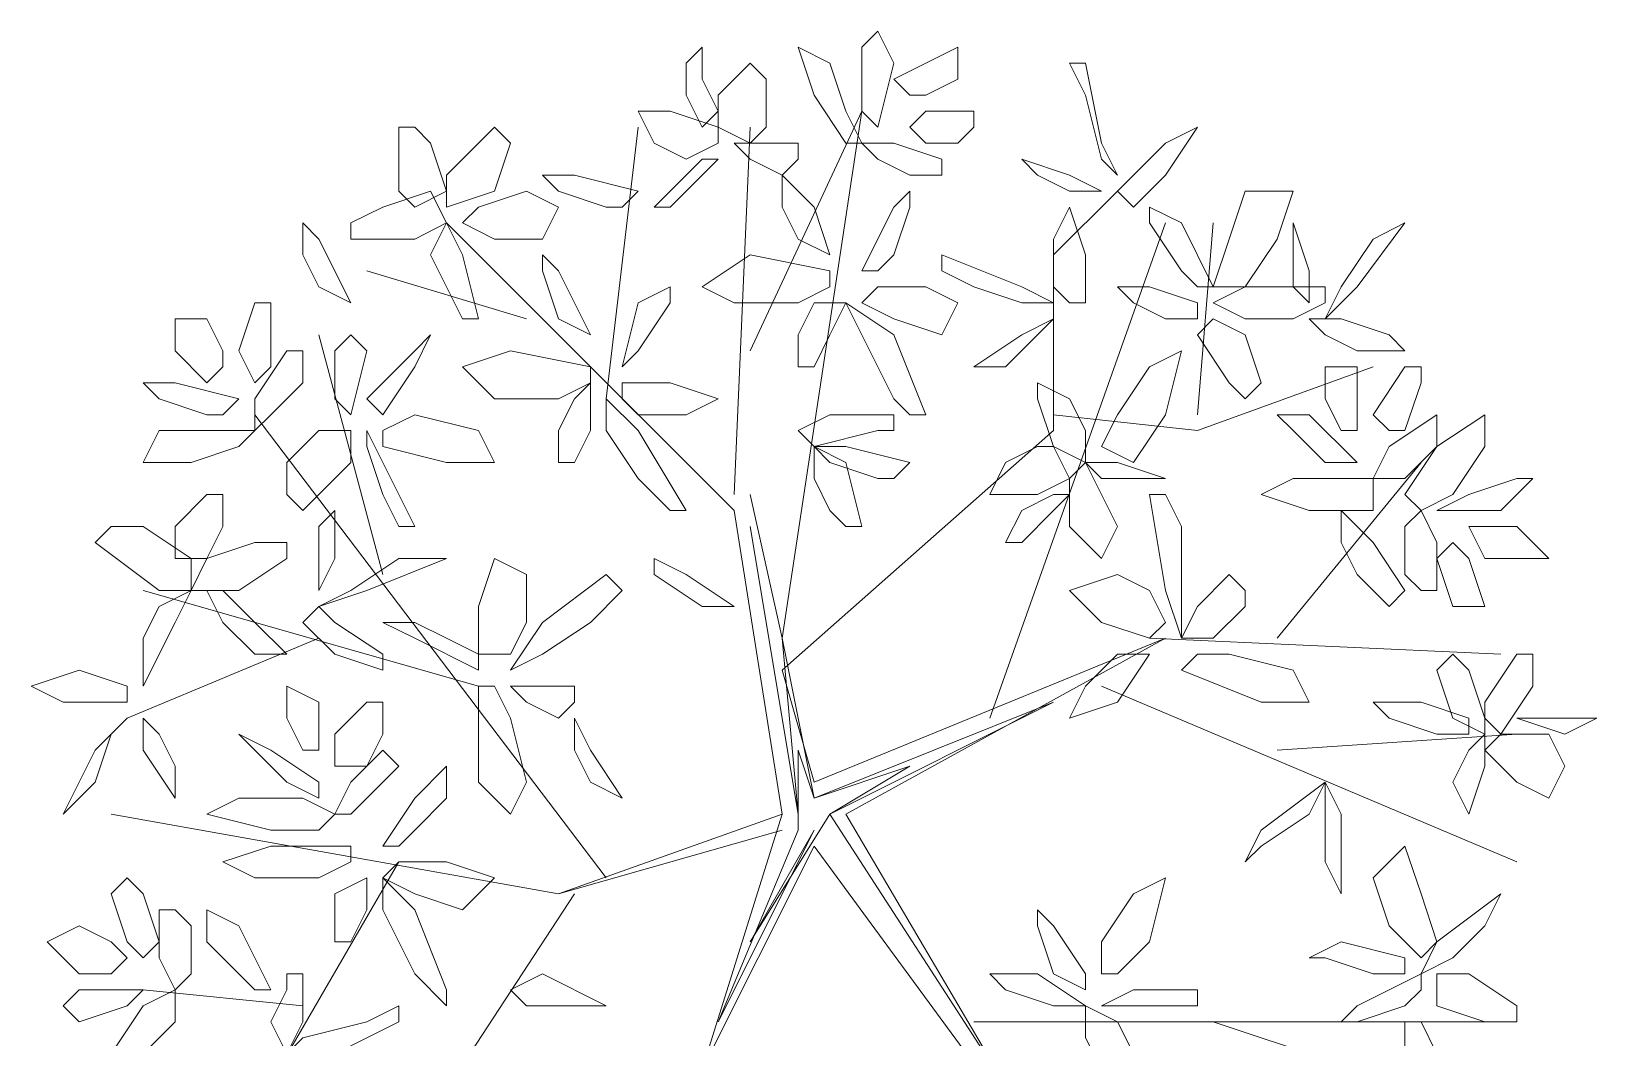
# Model space of a CAD drawing. Header units: millimetres. Extents: x 2364 to 2508, y 1551 to 1771.
# Drawn here: x 2394.2 to 2396.967, y 1637.221 to 1639 of the extents above; entities that cross this region are included whole.
import ezdxf

# ---------------------------------------------------------------- set-up
doc = ezdxf.new("R2010")
doc.units = ezdxf.units.MM
doc.layers.add('PDF_0', color=7, linetype='Continuous')

msp = doc.modelspace()

# ---------------------------------------------------------------- linework, layer by layer
at = {"layer": 'PDF_0', "lineweight": 9}
for points in [[(2395.6683, 1638.8874), (2395.6683, 1638.9721), (2395.6965, 1639.0004), (2395.7248, 1638.9439), (2395.6965, 1638.8309), (2395.6683, 1638.8592)], [(2395.3859, 1638.8309), (2395.4141, 1638.8592), (2395.3859, 1638.9156), (2395.3859, 1638.9721), (2395.3576, 1638.9439), (2395.3576, 1638.8874)], [(2395.6683, 1638.8027), (2395.64, 1638.8027), (2395.5836, 1638.8874), (2395.5553, 1638.9721), (2395.6118, 1638.9439), (2395.64, 1638.8592)], [(2395.753, 1638.8874), (2395.7248, 1638.9156), (2395.7812, 1638.9439), (2395.8377, 1638.9721), (2395.8377, 1638.9156), (2395.7812, 1638.8874)], [(2395.4706, 1638.8027), (2395.4141, 1638.8309), (2395.4141, 1638.8874), (2395.4706, 1638.9439), (2395.4988, 1638.9156), (2395.4988, 1638.8309)], [(2396.0636, 1638.8874), (2396.0919, 1638.7744), (2396.1201, 1638.7462), (2396.0919, 1638.8027), (2396.0636, 1638.9439), (2396.0354, 1638.9439)], [(2395.3576, 1638.7744), (2395.3012, 1638.8027), (2395.2729, 1638.8592), (2395.3294, 1638.8592), (2395.4141, 1638.8309), (2395.4141, 1638.8027)], [(2395.8377, 1638.8027), (2395.7812, 1638.8027), (2395.753, 1638.8309), (2395.7812, 1638.8592), (2395.866, 1638.8592), (2395.866, 1638.8309)], [(2394.9058, 1638.8027), (2394.934, 1638.718), (2394.8776, 1638.6897), (2394.8493, 1638.718), (2394.8493, 1638.8309), (2394.8776, 1638.8309)], [(2395.0188, 1638.8309), (2395.047, 1638.8027), (2395.0188, 1638.718), (2394.934, 1638.6897), (2394.934, 1638.7462), (2394.9905, 1638.8027)], [(2396.1201, 1638.718), (2396.1483, 1638.6897), (2396.2048, 1638.7462), (2396.2613, 1638.8309), (2396.2048, 1638.8027), (2396.1483, 1638.7462)], [(2395.5271, 1638.7462), (2395.4706, 1638.7744), (2395.4424, 1638.8027), (2395.4706, 1638.8027), (2395.5553, 1638.8027), (2395.5553, 1638.7744)], [(2395.753, 1638.7462), (2395.6965, 1638.7744), (2395.6683, 1638.8027), (2395.7248, 1638.8027), (2395.8095, 1638.7744), (2395.8095, 1638.7462)], [(2395.3294, 1638.718), (2395.3859, 1638.7744), (2395.4141, 1638.7744), (2395.3859, 1638.7462), (2395.3294, 1638.6897), (2395.3012, 1638.6897)], [(2395.9789, 1638.7462), (2395.9507, 1638.7744), (2396.0354, 1638.7462), (2396.0919, 1638.718), (2396.0354, 1638.718)], [(2395.2164, 1638.6897), (2395.1317, 1638.718), (2395.1035, 1638.7462), (2395.16, 1638.7462), (2395.2729, 1638.718), (2395.2447, 1638.6897)], [(2395.5553, 1638.6332), (2395.6118, 1638.605), (2395.5836, 1638.6897), (2395.5271, 1638.7462), (2395.5271, 1638.6897)], [(2394.8211, 1638.6897), (2394.9058, 1638.718), (2394.934, 1638.6615), (2394.8776, 1638.6332), (2394.7646, 1638.6332), (2394.7646, 1638.6615)], [(2394.9623, 1638.6615), (2394.9905, 1638.6897), (2395.0752, 1638.718), (2395.1317, 1638.6897), (2395.1035, 1638.6332), (2395.0188, 1638.6332)], [(2395.7248, 1638.605), (2395.753, 1638.6897), (2395.753, 1638.718), (2395.7248, 1638.6897), (2395.6683, 1638.5768), (2395.6965, 1638.5768)], [(2396.2895, 1638.5485), (2396.346, 1638.5485), (2396.4025, 1638.6332), (2396.4307, 1638.718), (2396.346, 1638.718), (2396.3178, 1638.6332)], [(2396.0354, 1638.5203), (2396.0636, 1638.5203), (2396.0636, 1638.605), (2396.0354, 1638.6897), (2396.0072, 1638.6332), (2396.0072, 1638.5485)], [(2396.2331, 1638.5768), (2396.1766, 1638.6615), (2396.1766, 1638.6897), (2396.2331, 1638.6615), (2396.2895, 1638.5485), (2396.2613, 1638.5485)], [(2394.7081, 1638.5485), (2394.7646, 1638.5203), (2394.7081, 1638.6332), (2394.6799, 1638.6615), (2394.6799, 1638.605)], [(2394.934, 1638.5485), (2394.9058, 1638.605), (2394.934, 1638.6615), (2394.9623, 1638.605), (2394.9905, 1638.4921), (2394.9623, 1638.4921)], [(2396.4307, 1638.605), (2396.4307, 1638.6615), (2396.459, 1638.5768), (2396.459, 1638.5203), (2396.4307, 1638.5485)], [(2396.5719, 1638.6332), (2396.6284, 1638.6615), (2396.5437, 1638.5485), (2396.4872, 1638.4921), (2396.5155, 1638.5485)], [(2395.1317, 1638.4921), (2395.1882, 1638.4638), (2395.1317, 1638.5768), (2395.1035, 1638.605), (2395.1035, 1638.5768)], [(2395.5553, 1638.5203), (2395.4424, 1638.5203), (2395.3859, 1638.5485), (2395.4706, 1638.605), (2395.6118, 1638.5768), (2395.6118, 1638.5485)], [(2395.866, 1638.5485), (2395.9507, 1638.5203), (2396.0072, 1638.5203), (2395.9507, 1638.5485), (2395.8095, 1638.605), (2395.8095, 1638.5768)], [(2395.2729, 1638.4356), (2395.2447, 1638.4073), (2395.2729, 1638.5203), (2395.3294, 1638.5485), (2395.3294, 1638.5203)], [(2395.6683, 1638.5203), (2395.6965, 1638.5485), (2395.7812, 1638.5485), (2395.8377, 1638.5203), (2395.8095, 1638.4638), (2395.7248, 1638.4921)], [(2396.2048, 1638.4921), (2396.1483, 1638.5203), (2396.1201, 1638.5485), (2396.1766, 1638.5485), (2396.2613, 1638.5203), (2396.2613, 1638.4921)], [(2396.4307, 1638.4921), (2396.346, 1638.4921), (2396.2895, 1638.5203), (2396.346, 1638.5485), (2396.4872, 1638.5485), (2396.4872, 1638.5203)], [(2394.6234, 1638.4638), (2394.6234, 1638.4073), (2394.5952, 1638.3791), (2394.5669, 1638.4356), (2394.5952, 1638.5203), (2394.6234, 1638.5203)], [(2395.5553, 1638.4073), (2395.5836, 1638.4073), (2395.6118, 1638.4638), (2395.64, 1638.5203), (2395.5836, 1638.5203), (2395.5553, 1638.4638)], [(2395.7248, 1638.3509), (2395.6683, 1638.4638), (2395.64, 1638.5203), (2395.7248, 1638.4638), (2395.7812, 1638.3226), (2395.753, 1638.3226)], [(2394.5387, 1638.4073), (2394.5104, 1638.3791), (2394.454, 1638.4356), (2394.454, 1638.4921), (2394.5104, 1638.4921), (2394.5387, 1638.4356)], [(2395.9224, 1638.4073), (2395.9789, 1638.4638), (2396.0072, 1638.4921), (2395.9507, 1638.4638), (2395.866, 1638.4073), (2395.8942, 1638.4073)], [(2396.3178, 1638.3791), (2396.2613, 1638.4638), (2396.2895, 1638.4921), (2396.346, 1638.4638), (2396.3743, 1638.3791), (2396.346, 1638.3509)], [(2396.459, 1638.4921), (2396.4872, 1638.4638), (2396.5437, 1638.4356), (2396.6284, 1638.4356), (2396.6002, 1638.4638), (2396.5155, 1638.4921)], [(2394.7364, 1638.3509), (2394.7646, 1638.3226), (2394.7928, 1638.4356), (2394.7646, 1638.4638), (2394.7364, 1638.4356)], [(2394.8211, 1638.3791), (2394.8776, 1638.4356), (2394.9058, 1638.4638), (2394.8776, 1638.4073), (2394.8211, 1638.3226), (2394.7928, 1638.3509)], [(2394.6799, 1638.3791), (2394.6234, 1638.3226), (2394.5952, 1638.2944), (2394.5952, 1638.3509), (2394.6516, 1638.4356), (2394.6799, 1638.4356)], [(2395.1317, 1638.3509), (2395.0188, 1638.3509), (2394.9623, 1638.4073), (2395.047, 1638.4356), (2395.1882, 1638.4073), (2395.1882, 1638.3791)], [(2396.0919, 1638.2661), (2396.1483, 1638.2379), (2396.2048, 1638.3226), (2396.2331, 1638.4356), (2396.1766, 1638.4073), (2396.1201, 1638.3226)], [(2396.5437, 1638.2944), (2396.5155, 1638.2944), (2396.4872, 1638.3509), (2396.4872, 1638.4073), (2396.5437, 1638.4073), (2396.5437, 1638.3509)], [(2396.6567, 1638.3791), (2396.6284, 1638.2944), (2396.6002, 1638.2944), (2396.5719, 1638.3226), (2396.6284, 1638.4073), (2396.6567, 1638.4073)], [(2394.5104, 1638.3226), (2394.4257, 1638.3509), (2394.3975, 1638.3791), (2394.454, 1638.3791), (2394.5669, 1638.3509), (2394.5387, 1638.3226)], [(2395.1317, 1638.2379), (2395.16, 1638.2379), (2395.1882, 1638.2944), (2395.1882, 1638.3791), (2395.16, 1638.3509), (2395.1317, 1638.2944)], [(2395.2447, 1638.3509), (2395.2447, 1638.3791), (2395.3294, 1638.3791), (2395.4141, 1638.3509), (2395.3576, 1638.3226), (2395.2729, 1638.3226)], [(2396.0354, 1638.3509), (2396.0636, 1638.2944), (2396.0636, 1638.2379), (2396.0072, 1638.2661), (2395.9789, 1638.3509), (2395.9789, 1638.3791)], [(2395.2729, 1638.2097), (2395.2164, 1638.2944), (2395.2164, 1638.3509), (2395.2729, 1638.2944), (2395.3576, 1638.1532), (2395.3294, 1638.1532)], [(2394.8211, 1638.2944), (2394.8211, 1638.2661), (2394.934, 1638.2379), (2395.0188, 1638.2379), (2394.9905, 1638.2944), (2394.8776, 1638.3226)], [(2395.6965, 1638.2944), (2395.5836, 1638.2661), (2395.5553, 1638.2944), (2395.6118, 1638.3226), (2395.7248, 1638.3226), (2395.7248, 1638.2944)], [(2396.4872, 1638.2379), (2396.5437, 1638.2379), (2396.459, 1638.3226), (2396.4025, 1638.3226), (2396.4307, 1638.2944)], [(2396.6849, 1638.2661), (2396.6849, 1638.3226), (2396.6002, 1638.2661), (2396.5719, 1638.2097), (2396.6284, 1638.2097)], [(2396.6567, 1638.1532), (2396.6284, 1638.1814), (2396.6849, 1638.2661), (2396.7696, 1638.3226), (2396.7696, 1638.2661), (2396.7131, 1638.1814)], [(2394.5952, 1638.2944), (2394.5669, 1638.2661), (2394.4822, 1638.2379), (2394.3975, 1638.2379), (2394.4257, 1638.2944), (2394.5387, 1638.2944)], [(2394.6516, 1638.2379), (2394.7081, 1638.2944), (2394.7646, 1638.2944), (2394.7646, 1638.2379), (2394.6799, 1638.1532), (2394.6516, 1638.1814)], [(2394.8211, 1638.1814), (2394.7928, 1638.2661), (2394.7928, 1638.2944), (2394.8211, 1638.2379), (2394.8776, 1638.1249), (2394.8493, 1638.1249)], [(2395.6965, 1638.2097), (2395.6118, 1638.2379), (2395.5836, 1638.2661), (2395.64, 1638.2661), (2395.753, 1638.2379), (2395.7248, 1638.2097)], [(2395.6118, 1638.1532), (2395.5836, 1638.2097), (2395.5836, 1638.2661), (2395.64, 1638.2379), (2395.6683, 1638.1249), (2395.64, 1638.1249)], [(2396.0072, 1638.2661), (2396.0354, 1638.2097), (2395.9789, 1638.1814), (2395.8942, 1638.1814), (2395.9224, 1638.2379), (2395.9789, 1638.2661)], [(2396.0919, 1638.1814), (2396.1201, 1638.1249), (2396.0919, 1638.0685), (2396.0354, 1638.1249), (2396.0354, 1638.2097), (2396.0636, 1638.2379)], [(2396.1483, 1638.2097), (2396.2048, 1638.2097), (2396.1201, 1638.2379), (2396.0636, 1638.2379), (2396.0919, 1638.2097)], [(2396.5719, 1638.2097), (2396.5719, 1638.1532), (2396.459, 1638.1532), (2396.3743, 1638.1814), (2396.4307, 1638.2097), (2396.5155, 1638.2097)], [(2396.7414, 1638.1814), (2396.8261, 1638.2097), (2396.8543, 1638.2097), (2396.7979, 1638.1532), (2396.7131, 1638.1532), (2396.6849, 1638.1532)], [(2394.5387, 1638.1249), (2394.5104, 1638.0685), (2394.454, 1638.0685), (2394.454, 1638.1249), (2394.5104, 1638.1814), (2394.5387, 1638.1814)], [(2396.0354, 1638.1814), (2396.0072, 1638.1814), (2395.9507, 1638.1532), (2395.9224, 1638.0967), (2395.9507, 1638.0967), (2396.0072, 1638.1532)], [(2396.2331, 1638.1249), (2396.2331, 1637.9837), (2396.2331, 1637.9273), (2396.2048, 1638.012), (2396.1766, 1638.1814), (2396.2048, 1638.1814)], [(2394.7081, 1638.1249), (2394.7364, 1638.1532), (2394.7364, 1638.0685), (2394.7081, 1638.012), (2394.7081, 1638.0402)], [(2396.5437, 1638.0402), (2396.5155, 1638.0967), (2396.5155, 1638.1532), (2396.5719, 1638.0967), (2396.6284, 1638.012), (2396.6002, 1637.9837)], [(2396.6284, 1638.0402), (2396.6284, 1638.1249), (2396.6567, 1638.1532), (2396.6849, 1638.0967), (2396.6849, 1638.012), (2396.6567, 1638.012)], [(2394.3975, 1638.1249), (2394.4822, 1638.0685), (2394.4822, 1638.012), (2394.4257, 1638.012), (2394.3128, 1638.0967), (2394.341, 1638.1249)], [(2396.7414, 1638.1249), (2396.7696, 1638.1249), (2396.8261, 1638.1249), (2396.8826, 1638.0685), (2396.8261, 1638.0685), (2396.7696, 1638.0685)], [(2394.6516, 1638.0967), (2394.6516, 1638.0685), (2394.5669, 1638.012), (2394.4822, 1638.012), (2394.5104, 1638.0685), (2394.5952, 1638.0967)], [(2396.7131, 1637.9837), (2396.7696, 1637.9837), (2396.7414, 1638.0685), (2396.7131, 1638.0967), (2396.6849, 1638.0685)], [(2394.8493, 1638.0685), (2394.7646, 1638.012), (2394.7081, 1637.9837), (2394.7928, 1638.012), (2394.934, 1638.0685), (2394.9058, 1638.0685)], [(2395.047, 1637.899), (2394.9905, 1637.899), (2394.9905, 1637.9837), (2395.0188, 1638.0685), (2395.0752, 1638.0402), (2395.0752, 1637.9555)], [(2395.3859, 1637.9837), (2395.3012, 1638.0402), (2395.3012, 1638.0685), (2395.3576, 1638.0402), (2395.4424, 1637.9837), (2395.4141, 1637.9837)], [(2395.1882, 1637.9555), (2395.1035, 1637.899), (2395.047, 1637.8708), (2395.1035, 1637.9555), (2395.2164, 1638.0402), (2395.2447, 1638.012)], [(2396.2048, 1637.9555), (2396.1766, 1637.9273), (2396.0919, 1637.9555), (2396.0354, 1638.012), (2396.1201, 1638.0402), (2396.1766, 1638.012)], [(2396.346, 1638.012), (2396.3178, 1638.0402), (2396.2613, 1637.9837), (2396.2331, 1637.9273), (2396.2895, 1637.9273), (2396.346, 1637.9837)], [(2394.3975, 1637.9273), (2394.4257, 1637.9837), (2394.4822, 1638.012), (2394.454, 1637.9555), (2394.3975, 1637.8425), (2394.3975, 1637.8708)], [(2394.5104, 1638.012), (2394.5387, 1638.012), (2394.5952, 1637.9555), (2394.6516, 1637.899), (2394.5952, 1637.899), (2394.5387, 1637.9555)], [(2394.7081, 1637.9837), (2394.6799, 1637.9555), (2394.7364, 1637.899), (2394.8211, 1637.8708), (2394.8211, 1637.899), (2394.7364, 1637.9555)], [(2394.934, 1637.9273), (2394.8776, 1637.9555), (2394.8211, 1637.9555), (2394.8776, 1637.9273), (2394.9905, 1637.8708), (2394.9905, 1637.899)], [(2396.1201, 1637.899), (2396.1766, 1637.899), (2396.1201, 1637.8143), (2396.0354, 1637.7861), (2396.0636, 1637.8425)], [(2396.3178, 1637.899), (2396.4307, 1637.8708), (2396.459, 1637.8143), (2396.3743, 1637.8143), (2396.2331, 1637.8708), (2396.2613, 1637.899)], [(2396.7414, 1637.8708), (2396.7696, 1637.7861), (2396.7696, 1637.7578), (2396.7131, 1637.7861), (2396.6849, 1637.8708), (2396.7131, 1637.899)], [(2396.7696, 1637.8143), (2396.8261, 1637.899), (2396.8543, 1637.899), (2396.8543, 1637.8425), (2396.7979, 1637.7578), (2396.7696, 1637.7861)], [(2394.3693, 1637.8143), (2394.3693, 1637.8425), (2394.2845, 1637.8708), (2394.1998, 1637.8425), (2394.2563, 1637.8143), (2394.3128, 1637.8143)], [(2394.7081, 1637.7296), (2394.6799, 1637.7296), (2394.6516, 1637.7861), (2394.6516, 1637.8425), (2394.7081, 1637.8143), (2394.7081, 1637.7578)], [(2395.047, 1637.7861), (2395.0752, 1637.6731), (2395.047, 1637.6166), (2394.9905, 1637.6731), (2394.9905, 1637.8425), (2395.0188, 1637.8425)], [(2395.16, 1637.8143), (2395.16, 1637.8425), (2395.1035, 1637.8425), (2395.047, 1637.8425), (2395.0752, 1637.8143), (2395.1317, 1637.7861)], [(2394.8211, 1637.7578), (2394.7928, 1637.7013), (2394.7364, 1637.7013), (2394.7364, 1637.7578), (2394.7928, 1637.8143), (2394.8211, 1637.8143)], [(2396.6849, 1637.7578), (2396.6002, 1637.7861), (2396.5719, 1637.8143), (2396.6567, 1637.8143), (2396.7414, 1637.7861), (2396.7414, 1637.7578)], [(2394.3128, 1637.6731), (2394.2563, 1637.6166), (2394.3128, 1637.7296), (2394.3693, 1637.7861), (2394.341, 1637.7578)], [(2394.454, 1637.7013), (2394.454, 1637.6449), (2394.3975, 1637.7296), (2394.3975, 1637.7861), (2394.4257, 1637.7578)], [(2395.1882, 1637.6731), (2395.2447, 1637.6449), (2395.1882, 1637.7296), (2395.16, 1637.7861), (2395.16, 1637.7296)], [(2396.8261, 1637.7861), (2396.9108, 1637.7578), (2396.9673, 1637.7861), (2396.9391, 1637.7861), (2396.8543, 1637.7861)], [(2394.6516, 1637.6731), (2394.5952, 1637.7296), (2394.5669, 1637.7578), (2394.6234, 1637.7296), (2394.7081, 1637.6731), (2394.7081, 1637.6449)], [(2396.7131, 1637.6731), (2396.7414, 1637.6166), (2396.7696, 1637.7013), (2396.7696, 1637.7578), (2396.7414, 1637.7296)], [(2396.7696, 1637.7296), (2396.7979, 1637.7578), (2396.8826, 1637.7578), (2396.9108, 1637.7013), (2396.8826, 1637.6449), (2396.8261, 1637.6731)], [(2394.8211, 1637.6731), (2394.7646, 1637.6166), (2394.7364, 1637.6166), (2394.7646, 1637.6731), (2394.8211, 1637.7296), (2394.8493, 1637.7013)], [(2394.8776, 1637.5884), (2394.934, 1637.6449), (2394.934, 1637.7013), (2394.8776, 1637.6449), (2394.8211, 1637.5601), (2394.8493, 1637.5601)], [(2396.459, 1637.6166), (2396.4872, 1637.6731), (2396.3743, 1637.5884), (2396.346, 1637.5319), (2396.3743, 1637.5601)], [(2396.5155, 1637.6166), (2396.5155, 1637.5037), (2396.5155, 1637.4754), (2396.4872, 1637.5319), (2396.4872, 1637.6449), (2396.4872, 1637.6731)], [(2394.7364, 1637.6166), (2394.7081, 1637.5884), (2394.6234, 1637.5884), (2394.5104, 1637.6166), (2394.5669, 1637.6449), (2394.6799, 1637.6449)], [(2394.7081, 1637.5037), (2394.5952, 1637.5037), (2394.5387, 1637.5319), (2394.6234, 1637.5601), (2394.7646, 1637.5601), (2394.7646, 1637.5319)], [(2396.6567, 1637.3625), (2396.6849, 1637.3907), (2396.6567, 1637.4754), (2396.6284, 1637.5601), (2396.5719, 1637.5037), (2396.6002, 1637.4189)], [(2394.8211, 1637.5037), (2394.8493, 1637.5319), (2394.934, 1637.5319), (2395.0188, 1637.5037), (2394.9623, 1637.4472), (2394.8776, 1637.4754)], [(2394.3975, 1637.4754), (2394.4257, 1637.3907), (2394.3975, 1637.3625), (2394.3693, 1637.3907), (2394.341, 1637.4754), (2394.3693, 1637.5037)], [(2394.7364, 1637.3907), (2394.7646, 1637.3907), (2394.7928, 1637.4472), (2394.7928, 1637.5037), (2394.7364, 1637.4754), (2394.7364, 1637.4189)], [(2394.8776, 1637.3342), (2394.8211, 1637.4472), (2394.8211, 1637.5037), (2394.8776, 1637.4472), (2394.934, 1637.306), (2394.934, 1637.2777)], [(2396.0919, 1637.3342), (2396.1201, 1637.3342), (2396.1766, 1637.3907), (2396.2048, 1637.5037), (2396.1483, 1637.4754), (2396.0919, 1637.3907)], [(2396.7696, 1637.4189), (2396.7979, 1637.4754), (2396.6849, 1637.3907), (2396.6567, 1637.3342), (2396.7131, 1637.3625)], [(2394.4822, 1637.4189), (2394.4822, 1637.3342), (2394.454, 1637.306), (2394.4257, 1637.3625), (2394.4257, 1637.4472), (2394.454, 1637.4472)], [(2394.5669, 1637.3342), (2394.5104, 1637.3907), (2394.5104, 1637.4472), (2394.5669, 1637.4189), (2394.6234, 1637.306), (2394.5952, 1637.306)], [(2396.0072, 1637.3342), (2395.9789, 1637.4189), (2395.9789, 1637.4472), (2396.0072, 1637.4189), (2396.0636, 1637.3342), (2396.0636, 1637.306)], [(2394.3693, 1637.3625), (2394.341, 1637.3342), (2394.2845, 1637.3342), (2394.2281, 1637.3907), (2394.2845, 1637.4189), (2394.341, 1637.3907)], [(2396.5719, 1637.3342), (2396.4872, 1637.3625), (2396.459, 1637.3625), (2396.5155, 1637.3907), (2396.6284, 1637.3625), (2396.6284, 1637.3342)], [(2394.6516, 1637.306), (2394.6234, 1637.2495), (2394.6516, 1637.193), (2394.6799, 1637.2495), (2394.6799, 1637.3342), (2394.6516, 1637.3342)], [(2395.16, 1637.2777), (2395.0752, 1637.2777), (2395.047, 1637.306), (2395.1035, 1637.3342), (2395.2164, 1637.2777), (2395.1882, 1637.2777)], [(2396.0072, 1637.2777), (2396.0636, 1637.2777), (2395.9789, 1637.3342), (2395.8942, 1637.3342), (2395.9224, 1637.306)], [(2396.6284, 1637.2777), (2396.5437, 1637.2495), (2396.5155, 1637.2495), (2396.5437, 1637.2777), (2396.6567, 1637.3342), (2396.6567, 1637.306)], [(2396.7696, 1637.2495), (2396.6849, 1637.2777), (2396.6849, 1637.3342), (2396.7414, 1637.3342), (2396.8261, 1637.2777), (2396.8261, 1637.2495)], [(2394.3693, 1637.2777), (2394.3975, 1637.306), (2394.2845, 1637.306), (2394.2563, 1637.2777), (2394.2845, 1637.2495)], [(2394.454, 1637.306), (2394.454, 1637.2495), (2394.3975, 1637.193), (2394.3128, 1637.1365), (2394.341, 1637.193), (2394.3975, 1637.2777)], [(2396.2048, 1637.2777), (2396.1201, 1637.2777), (2396.0919, 1637.2777), (2396.1483, 1637.306), (2396.2613, 1637.306), (2396.2613, 1637.2777)], [(2394.7928, 1637.2495), (2394.6799, 1637.2213), (2394.6516, 1637.193), (2394.7364, 1637.193), (2394.8493, 1637.2495), (2394.8493, 1637.2777)], [(2396.0919, 1637.1648), (2396.0636, 1637.2213), (2396.0636, 1637.2777), (2396.1201, 1637.2495), (2396.1766, 1637.1365), (2396.1483, 1637.1365)], [(2396.6849, 1637.193), (2396.6849, 1637.1365), (2396.6567, 1637.1083), (2396.6284, 1637.1648), (2396.6284, 1637.2495), (2396.6567, 1637.2495)]]:
    msp.add_lwpolyline(points, close=True, dxfattribs=at)
for points in [[(2395.4706, 1638.4356), (2395.6683, 1638.8592), (2395.5271, 1637.9273), (2395.4706, 1638.1814)], [(2395.2164, 1638.3509), (2395.2729, 1638.8309)], [(2395.4424, 1638.1814), (2395.4706, 1638.8309)], [(2396.1201, 1638.718), (2396.0072, 1638.605), (2396.0072, 1638.2944), (2395.5271, 1637.8708), (2395.5836, 1637.6731), (2396.2048, 1637.9273), (2395.64, 1637.6166), (2395.9224, 1637.1365), (2396.1201, 1637.0801)], [(2396.5155, 1636.7694), (2396.2613, 1636.8259), (2396.1201, 1637.0801), (2395.8942, 1637.1365), (2395.5836, 1637.5601), (2395.3859, 1637.1648), (2395.5271, 1637.6166), (2395.4424, 1638.1532), (2394.934, 1638.6615)], [(2395.8942, 1637.7861), (2396.2048, 1638.6615)], [(2396.2613, 1638.3226), (2396.2895, 1638.6615)], [(2395.0752, 1638.4921), (2394.7928, 1638.5768)], [(2394.8211, 1638.0402), (2394.7081, 1638.4638)], [(2396.0072, 1638.3226), (2396.2613, 1638.2944), (2396.5719, 1638.4073)], [(2395.2164, 1637.5037), (2394.5952, 1638.3226)], [(2396.4025, 1637.9273), (2396.6567, 1638.2379)], [(2395.4706, 1638.1249), (2395.5553, 1637.6166), (2395.5271, 1637.9273), (2395.5836, 1637.6449), (2396.0072, 1637.8143), (2395.6118, 1637.6166), (2395.753, 1637.7013), (2395.5836, 1637.6449), (2395.5553, 1637.7296), (2395.5553, 1637.6166), (2395.5553, 1637.5884), (2395.4141, 1637.2495), (2395.5836, 1637.5884), (2395.4706, 1637.3907), (2395.6118, 1637.6166)], [(2394.9905, 1637.8425), (2394.3975, 1638.012)], [(2394.7081, 1637.9273), (2394.3693, 1637.7861)], [(2396.1766, 1637.9273), (2396.7979, 1637.899)], [(2396.0919, 1637.8425), (2396.8261, 1637.5319)], [(2396.4025, 1637.7296), (2396.8261, 1637.7578)], [(2395.1317, 1637.4754), (2394.341, 1637.6166)], [(2395.5271, 1637.5884), (2395.1317, 1637.4754), (2395.5271, 1637.6166)], [(2395.6118, 1637.6166), (2395.9224, 1637.1365), (2395.6118, 1637.6166)], [(2394.8493, 1637.5319), (2394.5387, 1636.9953)], [(2395.16, 1637.4754), (2394.6799, 1636.7412)], [(2394.6799, 1637.2777), (2394.3975, 1637.306)], [(2395.866, 1637.2495), (2396.7979, 1637.2495)], [(2396.2895, 1637.2495), (2396.7131, 1637.1083)]]:
    msp.add_lwpolyline(points, dxfattribs=at)

doc.saveas('drawing.dxf')
